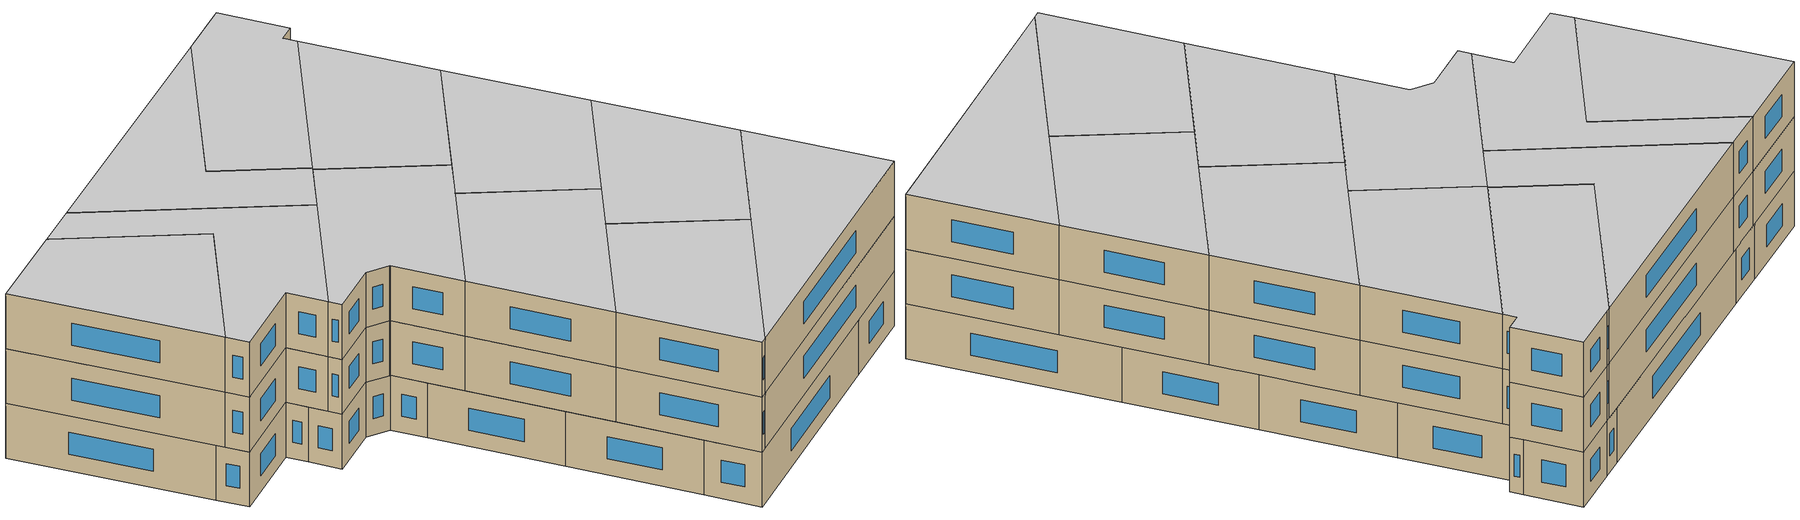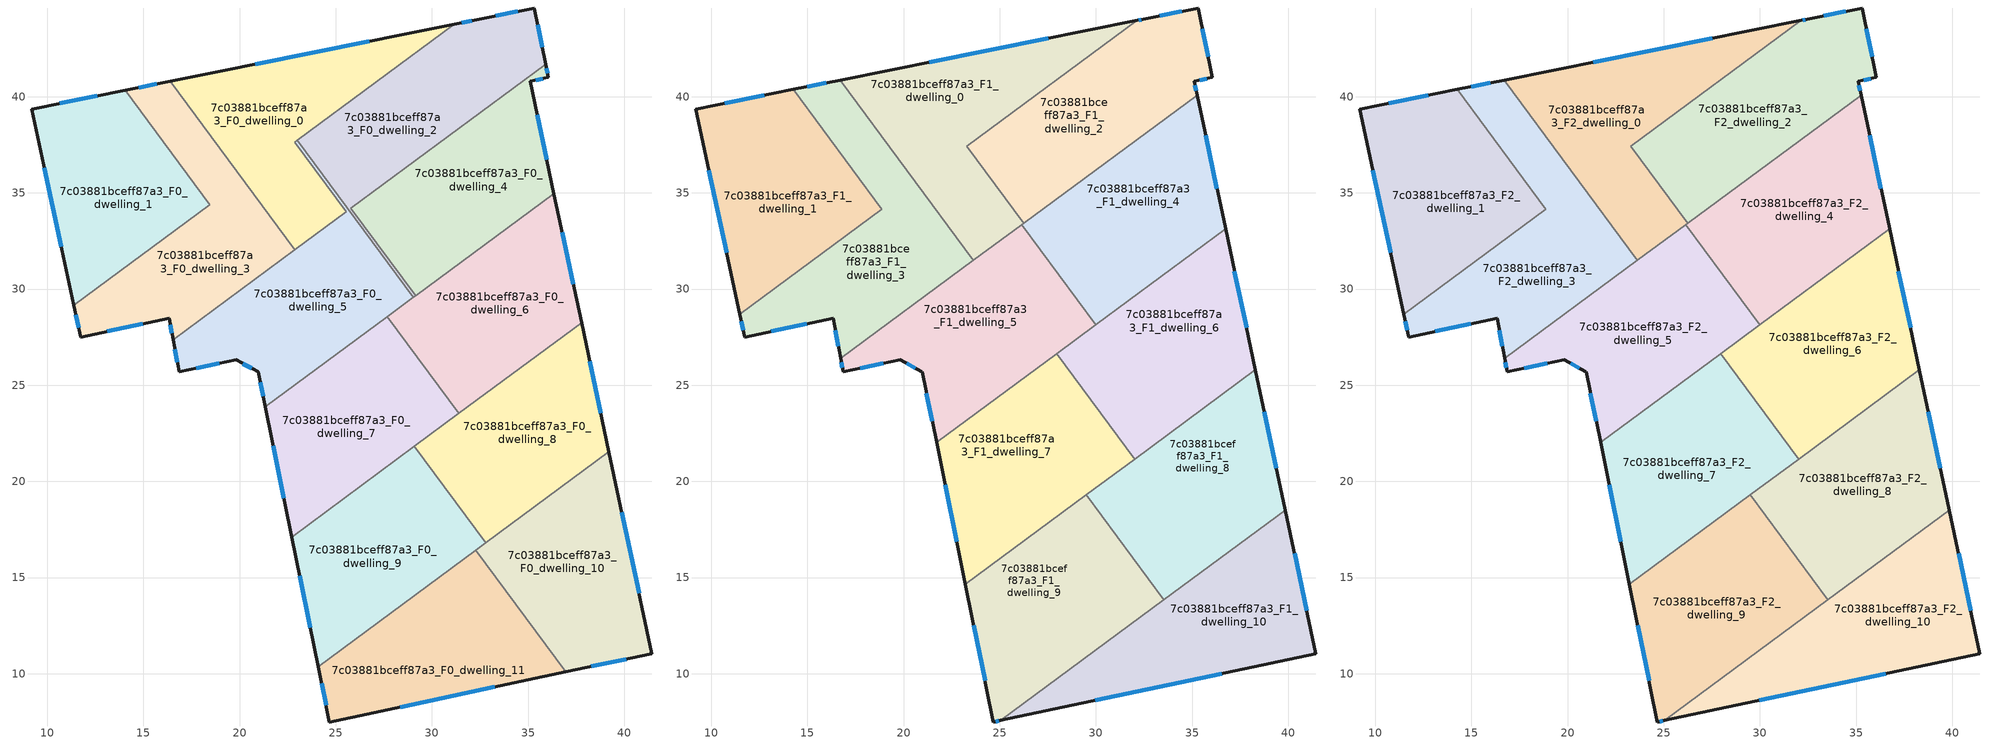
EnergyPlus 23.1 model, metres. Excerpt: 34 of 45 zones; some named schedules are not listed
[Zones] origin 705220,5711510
7c03881bceff87a3_F0_dwelling_0
 floor ground (EU_floor_Construction): 31.16,43.77 22.86,37.64 25.53,34.02 22.87,32.05 16.39,40.81 z0
 wall outside (EU_wall_Construction): 31.16,43.77 16.39,40.81 z0:3
 wall to 7c03881bceff87a3_F0_dwelling_5 (EU_wall_Construction): 22.87,32.05 25.53,34.02 22.86,37.64 23,37.74 z0:3
 wall to 7c03881bceff87a3_F0_dwelling_3 (EU_wall_Construction): 16.39,40.81 22.87,32.05 z0:3
 wall to 7c03881bceff87a3_F0_dwelling_2 (EU_wall_Construction): 23,37.74 31.16,43.77 z0:3
 window (EU_Window_Construction): 26.74,42.89 20.81,41.69 z0.9:2.1
7c03881bceff87a3_F0_dwelling_1
 floor ground (EU_floor_Construction): 14.05,40.34 18.46,34.38 11.38,29.15 9.19,39.36 z0
 wall outside (EU_wall_Construction): 14.05,40.34 9.19,39.36 11.38,29.15 z0:3
 wall to 7c03881bceff87a3_F0_dwelling_3 (EU_wall_Construction): 11.38,29.15 18.46,34.38 14.05,40.34 z0:3
 window (EU_Window_Construction): 9.84,36.3 10.72,32.21 / 12.6,40.05 10.64,39.65 z0.9:2.1
 ceiling adiabatic (EU_roof_Construction): 18.46,34.38 14.05,40.34 9.19,39.36 11.38,29.15 z3
7c03881bceff87a3_F0_dwelling_10
 floor ground (EU_floor_Construction): 39.2,21.54 41.44,11.04 36.95,10.09 32.27,16.42 z0
 wall outside (EU_wall_Construction): 36.95,10.09 41.44,11.04 39.2,21.54 z0:3
 wall to 7c03881bceff87a3_F0_dwelling_11 (EU_wall_Construction): 32.27,16.42 36.95,10.09 z0:3
 wall to 7c03881bceff87a3_F0_dwelling_8 (EU_wall_Construction): 39.2,21.54 32.8,16.81 z0:3
 wall to 7c03881bceff87a3_F0_dwelling_9 (EU_wall_Construction): 32.8,16.81 32.27,16.42 z0:3
 window (EU_Window_Construction): 38.29,10.38 40.09,10.76 / 40.77,14.19 39.87,18.4 z0.9:2.1
 ceiling adiabatic (EU_roof_Construction): 41.44,11.04 39.85,18.5 33.95,14.15 36.95,10.09 z3
7c03881bceff87a3_F0_dwelling_11
 floor ground (EU_floor_Construction): 32.27,16.42 36.95,10.09 24.67,7.49 24.08,10.37 z0
 wall outside (EU_wall_Construction): 24.08,10.37 24.67,7.49 36.95,10.09 z0:3
 wall to 7c03881bceff87a3_F0_dwelling_9 (EU_wall_Construction): 32.27,16.42 24.08,10.37 z0:3
 window (EU_Window_Construction): 28.35,8.27 33.28,9.31 / 24.26,9.51 24.49,8.35 z0.9:2.1
 ceiling adiabatic (EU_roof_Construction): 36.95,10.09 33.95,14.15 25.06,7.57 z3
7c03881bceff87a3_F0_dwelling_2
 floor ground (EU_floor_Construction): 35.31,44.62 35.91,41.7 25.78,34.2 29.15,29.65 29.04,29.57 23,37.74 31.16,43.77 32.45,44.03 z0
 wall outside (EU_wall_Construction): 35.91,41.7 35.31,44.62 32.45,44.03 31.16,43.77 z0:3
 wall to 7c03881bceff87a3_F0_dwelling_4 (EU_wall_Construction): 29.15,29.65 25.78,34.2 35.91,41.7 z0:3
 wall to 7c03881bceff87a3_F0_dwelling_5 (EU_wall_Construction): 23,37.74 29.04,29.57 z0:3
 wall to 7c03881bceff87a3_F0_dwelling_6 (EU_wall_Construction): 29.04,29.57 29.15,29.65 z0:3
 window (EU_Window_Construction): 34.46,44.44 33.31,44.21 / 35.73,42.57 35.49,43.74 / 32.07,43.95 31.55,43.85 z0.9:2.1
 ceiling adiabatic (EU_roof_Construction): 29.1,29.61 29.15,29.65 26.32,33.48 26.21,33.4 29.04,29.57 z3
7c03881bceff87a3_F0_dwelling_3
 floor ground (EU_floor_Construction): 16.39,40.81 22.87,32.05 16.54,27.38 16.33,28.48 11.73,27.5 11.38,29.15 18.46,34.38 14.05,40.34 z0
 wall outside (EU_wall_Construction): 11.38,29.15 11.73,27.5 16.33,28.48 16.54,27.38 / 16.39,40.81 14.05,40.34 z0:3
 wall to 7c03881bceff87a3_F0_dwelling_5 (EU_wall_Construction): 16.54,27.38 22.87,32.05 z0:3
 window (EU_Window_Construction): 11.49,28.66 11.63,28 / 15.69,40.67 14.75,40.48 / 16.39,28.15 16.48,27.71 / 13.11,27.8 14.95,28.19 z0.9:2.1
7c03881bceff87a3_F0_dwelling_4
 floor ground (EU_floor_Construction): 35.91,41.7 36.06,41 35.1,40.81 36.35,34.97 29.15,29.65 25.78,34.2 z0
 wall outside (EU_wall_Construction): 36.35,34.97 35.1,40.81 36.06,41 35.91,41.7 z0:3
 wall to 7c03881bceff87a3_F0_dwelling_6 (EU_wall_Construction): 29.15,29.65 36.35,34.97 z0:3
 window (EU_Window_Construction): 36.01,41.21 35.96,41.49 / 35.39,40.87 35.77,40.95 / 35.97,36.72 35.48,39.06 z0.9:2.1
7c03881bceff87a3_F0_dwelling_5
 floor ground (EU_floor_Construction): 25.53,34.02 22.86,37.64 23,37.74 29.04,29.57 21.34,23.87 20.97,25.69 19.82,26.32 16.86,25.71 16.54,27.38 z0
 wall outside (EU_wall_Construction): 16.54,27.38 16.86,25.71 19.82,26.32 20.97,25.69 21.34,23.87 z0:3
 wall to 7c03881bceff87a3_F0_dwelling_7 (EU_wall_Construction): 21.34,23.87 27.68,28.57 z0:3
 wall to 7c03881bceff87a3_F0_dwelling_6 (EU_wall_Construction): 27.68,28.57 29.04,29.57 z0:3
 window (EU_Window_Construction): 17.75,25.89 18.94,26.13 / 16.64,26.88 16.76,26.21 / 21.08,25.15 21.23,24.42 / 20.16,26.13 20.62,25.88 z0.9:2.1
 ceiling adiabatic (EU_roof_Construction): 29.04,29.57 26.21,33.4 26.14,33.35 28.97,29.52 z3
7c03881bceff87a3_F0_dwelling_6
 floor ground (EU_floor_Construction): 36.35,34.97 37.78,28.25 31.4,23.53 27.68,28.57 z0
 wall outside (EU_wall_Construction): 37.78,28.25 36.35,34.97 z0:3
 wall to 7c03881bceff87a3_F0_dwelling_7 (EU_wall_Construction): 27.68,28.57 31.4,23.53 z0:3
 wall to 7c03881bceff87a3_F0_dwelling_8 (EU_wall_Construction): 31.4,23.53 37.78,28.25 z0:3
 window (EU_Window_Construction): 37.35,30.26 36.77,32.96 z0.9:2.1
 ceiling adiabatic (EU_roof_Construction): 36.74,33.13 36.35,34.97 27.68,28.57 28.7,27.19 z3
7c03881bceff87a3_F0_dwelling_7
 floor ground (EU_floor_Construction): 27.68,28.57 31.4,23.53 22.71,17.11 21.34,23.87 z0
 wall outside (EU_wall_Construction): 21.34,23.87 22.71,17.11 z0:3
 wall to 7c03881bceff87a3_F0_dwelling_9 (EU_wall_Construction): 22.71,17.11 29.09,21.82 z0:3
 wall to 7c03881bceff87a3_F0_dwelling_8 (EU_wall_Construction): 29.09,21.82 31.4,23.53 z0:3
 window (EU_Window_Construction): 21.75,21.85 22.3,19.13 z0.9:2.1
7c03881bceff87a3_F0_dwelling_8
 floor ground (EU_floor_Construction): 37.78,28.25 39.2,21.54 32.8,16.81 29.09,21.82 z0
 wall outside (EU_wall_Construction): 39.2,21.54 37.78,28.25 z0:3
 wall to 7c03881bceff87a3_F0_dwelling_9 (EU_wall_Construction): 29.09,21.82 32.8,16.81 z0:3
 window (EU_Window_Construction): 38.78,23.55 38.2,26.24 z0.9:2.1
7c03881bceff87a3_F0_dwelling_9
 floor ground (EU_floor_Construction): 29.09,21.82 32.8,16.81 24.08,10.37 22.71,17.11 z0
 wall outside (EU_wall_Construction): 22.71,17.11 24.08,10.37 z0:3
 window (EU_Window_Construction): 23.12,15.09 23.67,12.39 z0.9:2.1
 ceiling adiabatic (EU_roof_Construction): 30.44,20 29.09,21.82 22.71,17.11 23.21,14.66 z3
7c03881bceff87a3_F1_dwelling_0
 floor to 7c03881bceff87a3_F0_dwelling_0 (EU_floor_Construction): 31.16,43.77 22.86,37.64 25.53,34.02 23.1,32.22 16.7,40.87 z3
 floor to 7c03881bceff87a3_F0_dwelling_2 (EU_floor_Construction): 32.14,43.97 23.29,37.43 26.25,33.43 26.21,33.4 23,37.74 31.16,43.77 z3
 floor to 7c03881bceff87a3_F0_dwelling_5 (EU_floor_Construction): 23,37.74 26.21,33.4 23.63,31.49 23.1,32.22 25.53,34.02 22.86,37.64 z3
 wall outside (EU_wall_Construction): 32.14,43.97 16.7,40.87 z3:6
 wall to 7c03881bceff87a3_F1_dwelling_2 (EU_wall_Construction): 26.25,33.43 23.29,37.43 32.14,43.97 z3:6
 wall to 7c03881bceff87a3_F1_dwelling_3 (EU_wall_Construction): 16.7,40.87 23.63,31.49 z3:6
 wall to 7c03881bceff87a3_F1_dwelling_5 (EU_wall_Construction): 23.63,31.49 26.14,33.35 z3:6
 wall to 7c03881bceff87a3_F1_dwelling_4 (EU_wall_Construction): 26.14,33.35 26.25,33.43 z3:6
 window (EU_Window_Construction): 27.52,43.04 21.32,41.8 z3.9:5.1
7c03881bceff87a3_F1_dwelling_1
 floor to 7c03881bceff87a3_F0_dwelling_3 (EU_floor_Construction): 14.27,40.38 18.87,34.16 11.48,28.7 11.38,29.15 18.46,34.38 14.05,40.34 z3
 floor adiabatic (EU_floor_Construction): 14.05,40.34 18.46,34.38 11.38,29.15 11.48,28.7 9.19,39.36 z3
 wall outside (EU_wall_Construction): 14.27,40.38 9.19,39.36 11.48,28.7 z3:6
 wall to 7c03881bceff87a3_F1_dwelling_3 (EU_wall_Construction): 11.48,28.7 18.87,34.16 14.27,40.38 z3:6
 window (EU_Window_Construction): 9.87,36.17 10.79,31.89 / 12.75,40.08 10.71,39.67 z3.9:5.1
7c03881bceff87a3_F1_dwelling_10
 floor adiabatic (EU_floor_Construction): 39.85,18.5 41.44,11.04 25.06,7.57 z3
 wall outside (EU_wall_Construction): 25.06,7.57 41.44,11.04 39.85,18.5 z3:6
 wall to 7c03881bceff87a3_F1_dwelling_9 (EU_wall_Construction): 33.54,13.84 25.06,7.57 z3:6
 wall to 7c03881bceff87a3_F1_dwelling_8 (EU_wall_Construction): 39.85,18.5 33.54,13.84 z3:6
 window (EU_Window_Construction): 40.96,13.28 40.32,16.27 / 29.96,8.61 36.53,10 z3.9:5.1
7c03881bceff87a3_F1_dwelling_2
 floor to 7c03881bceff87a3_F0_dwelling_2 (EU_floor_Construction): 35.31,44.62 35.91,41.7 25.78,34.2 26.32,33.48 26.25,33.43 23.29,37.43 32.14,43.97 32.45,44.03 z3
 floor to 7c03881bceff87a3_F0_dwelling_4 (EU_floor_Construction): 35.91,41.7 36.06,41 35.1,40.81 35.26,40.09 26.32,33.48 25.78,34.2 z3
 wall outside (EU_wall_Construction): 35.26,40.09 35.1,40.81 36.06,41 35.31,44.62 32.45,44.03 32.14,43.97 z3:6
 wall to 7c03881bceff87a3_F1_dwelling_4 (EU_wall_Construction): 26.25,33.43 35.26,40.09 z3:6
 window (EU_Window_Construction): 35.39,40.87 35.77,40.95 / 35.21,40.3 35.15,40.59 / 32.36,44.01 32.23,43.99 / 34.46,44.44 33.31,44.21 / 35.83,42.08 35.53,43.53 z3.9:5.1
7c03881bceff87a3_F1_dwelling_3
 floor to 7c03881bceff87a3_F0_dwelling_3 (EU_floor_Construction): 16.39,40.81 22.87,32.05 16.54,27.38 16.33,28.48 11.73,27.5 11.48,28.7 18.87,34.16 14.27,40.38 z3
 floor to 7c03881bceff87a3_F0_dwelling_0 (EU_floor_Construction): 16.7,40.87 23.1,32.22 22.87,32.05 16.39,40.81 z3
 floor to 7c03881bceff87a3_F0_dwelling_5 (EU_floor_Construction): 23.1,32.22 23.63,31.49 16.73,26.39 16.54,27.38 z3
 wall outside (EU_wall_Construction): 11.48,28.7 11.73,27.5 16.33,28.48 16.73,26.39 / 16.7,40.87 14.27,40.38 z3:6
 wall to 7c03881bceff87a3_F1_dwelling_5 (EU_wall_Construction): 16.73,26.39 23.63,31.49 z3:6
 window (EU_Window_Construction): 11.55,28.34 11.66,27.86 / 15.97,40.72 15,40.53 / 16.45,27.85 16.61,27.02 / 13.11,27.8 14.95,28.19 z3.9:5.1
7c03881bceff87a3_F1_dwelling_4
 floor to 7c03881bceff87a3_F0_dwelling_4 (EU_floor_Construction): 35.26,40.09 36.35,34.97 29.15,29.65 26.32,33.48 z3
 floor adiabatic (EU_floor_Construction): 36.35,34.97 36.74,33.13 29.99,28.15 28.97,29.52 z3; 26.32,33.48 29.15,29.65 28.97,29.52 26.14,33.35 z3
 wall outside (EU_wall_Construction): 36.74,33.13 35.26,40.09 z3:6
 wall to 7c03881bceff87a3_F1_dwelling_5 (EU_wall_Construction): 26.14,33.35 29.99,28.15 z3:6
 wall to 7c03881bceff87a3_F1_dwelling_6 (EU_wall_Construction): 29.99,28.15 36.74,33.13 z3:6
 window (EU_Window_Construction): 36.29,35.22 35.7,38.01 z3.9:5.1
7c03881bceff87a3_F1_dwelling_5
 floor to 7c03881bceff87a3_F0_dwelling_5 (EU_floor_Construction): 26.14,33.35 28.97,29.52 21.34,23.87 20.97,25.69 19.82,26.32 16.86,25.71 16.73,26.39 z3
 floor to 7c03881bceff87a3_F0_dwelling_7 (EU_floor_Construction): 27.68,28.57 28.7,27.19 21.71,22.03 21.34,23.87 z3
 floor adiabatic (EU_floor_Construction): 28.97,29.52 29.99,28.15 28.7,27.19 27.68,28.57 z3
 wall outside (EU_wall_Construction): 16.73,26.39 16.86,25.71 19.82,26.32 20.94,25.71 20.97,25.69 21.71,22.03 z3:6
 wall to 7c03881bceff87a3_F1_dwelling_7 (EU_wall_Construction): 21.71,22.03 27.96,26.65 z3:6
 wall to 7c03881bceff87a3_F1_dwelling_6 (EU_wall_Construction): 27.96,26.65 29.99,28.15 z3:6
 window (EU_Window_Construction): 21.19,24.6 21.49,23.12 / 20.16,26.13 20.61,25.89 / 17.75,25.89 18.94,26.13 / 16.77,26.19 16.82,25.91 z3.9:5.1
7c03881bceff87a3_F1_dwelling_6
 floor to 7c03881bceff87a3_F0_dwelling_6 (EU_floor_Construction): 36.74,33.13 37.78,28.24 31.4,23.53 28.7,27.19 z3
 floor to 7c03881bceff87a3_F0_dwelling_8 (EU_floor_Construction): 37.78,28.24 38.3,25.8 32.02,21.16 30.67,22.99 z3
 floor to 7c03881bceff87a3_F0_dwelling_7 (EU_floor_Construction): 28.7,27.19 31.4,23.53 30.67,22.99 27.96,26.65 z3
 wall outside (EU_wall_Construction): 38.3,25.8 36.74,33.13 z3:6
 wall to 7c03881bceff87a3_F1_dwelling_7 (EU_wall_Construction): 27.96,26.65 32.02,21.16 z3:6
 wall to 7c03881bceff87a3_F1_dwelling_8 (EU_wall_Construction): 32.02,21.16 38.3,25.8 z3:6
 window (EU_Window_Construction): 37.83,28 37.2,30.94 z3.9:5.1
7c03881bceff87a3_F1_dwelling_7
 floor to 7c03881bceff87a3_F0_dwelling_7 (EU_floor_Construction): 27.96,26.65 30.67,22.99 22.71,17.11 21.71,22.03 z3
 floor to 7c03881bceff87a3_F0_dwelling_8 (EU_floor_Construction): 30.67,22.99 32.02,21.16 30.44,20 29.09,21.82 z3
 floor adiabatic (EU_floor_Construction): 29.09,21.82 30.44,20 23.21,14.66 22.71,17.11 z3
 wall outside (EU_wall_Construction): 21.71,22.03 23.21,14.66 z3:6
 wall to 7c03881bceff87a3_F1_dwelling_9 (EU_wall_Construction): 23.21,14.66 29.5,19.3 z3:6
 wall to 7c03881bceff87a3_F1_dwelling_8 (EU_wall_Construction): 29.5,19.3 32.02,21.16 z3:6
 window (EU_Window_Construction): 22.16,19.82 22.76,16.86 z3.9:5.1
7c03881bceff87a3_F1_dwelling_8
 floor to 7c03881bceff87a3_F0_dwelling_8 (EU_floor_Construction): 38.3,25.8 39.2,21.54 32.8,16.81 30.44,20 z3
 floor to 7c03881bceff87a3_F0_dwelling_10 (EU_floor_Construction): 39.2,21.54 39.85,18.5 33.95,14.15 32.27,16.42 z3
 floor to 7c03881bceff87a3_F0_dwelling_11 (EU_floor_Construction): 32.27,16.42 33.95,14.15 33.54,13.84 31.86,16.11 z3
 floor to 7c03881bceff87a3_F0_dwelling_9 (EU_floor_Construction): 30.44,20 32.8,16.81 31.86,16.11 29.5,19.3 z3
 wall outside (EU_wall_Construction): 39.85,18.5 38.3,25.8 z3:6
 wall to 7c03881bceff87a3_F1_dwelling_9 (EU_wall_Construction): 29.5,19.3 33.54,13.84 z3:6
 window (EU_Window_Construction): 39.38,20.69 38.76,23.62 z3.9:5.1
7c03881bceff87a3_F1_dwelling_9
 floor to 7c03881bceff87a3_F0_dwelling_11 (EU_floor_Construction): 31.86,16.11 33.54,13.84 25.06,7.57 24.67,7.49 24.08,10.37 z3
 floor to 7c03881bceff87a3_F0_dwelling_9 (EU_floor_Construction): 29.5,19.3 31.86,16.11 24.08,10.37 23.21,14.66 z3
 wall outside (EU_wall_Construction): 23.21,14.66 24.67,7.49 25.06,7.57 z3:6
 window (EU_Window_Construction): 24.79,7.52 24.95,7.55 / 23.65,12.51 24.23,9.64 z3.9:5.1
7c03881bceff87a3_F2_dwelling_0
 floor to 7c03881bceff87a3_F1_dwelling_0 (EU_floor_Construction): 32.14,43.97 23.29,37.43 26.25,33.43 23.63,31.49 16.7,40.87 z6
 wall outside (EU_wall_Construction): 32.14,43.97 16.7,40.87 z6:9
 wall to 7c03881bceff87a3_F2_dwelling_2 (EU_wall_Construction): 26.25,33.43 23.29,37.43 32.14,43.97 z6:9
 wall to 7c03881bceff87a3_F2_dwelling_3 (EU_wall_Construction): 16.7,40.87 23.63,31.49 z6:9
 wall to 7c03881bceff87a3_F2_dwelling_5 (EU_wall_Construction): 23.63,31.49 26.14,33.35 z6:9
 wall to 7c03881bceff87a3_F2_dwelling_4 (EU_wall_Construction): 26.14,33.35 26.25,33.43 z6:9
 window (EU_Window_Construction): 27.52,43.04 21.32,41.8 z6.9:8.1
 ceiling to 7c03881bceff87a3_F3_dwelling_0 (EU_floor_Construction): 26.25,33.43 23.29,37.43 32.14,43.97 16.7,40.87 23.63,31.49 z9
7c03881bceff87a3_F2_dwelling_1
 floor to 7c03881bceff87a3_F1_dwelling_1 (EU_floor_Construction): 14.27,40.38 18.87,34.16 11.48,28.7 9.19,39.36 z6
 wall outside (EU_wall_Construction): 14.27,40.38 9.19,39.36 11.48,28.7 z6:9
 wall to 7c03881bceff87a3_F2_dwelling_3 (EU_wall_Construction): 11.48,28.7 18.87,34.16 14.27,40.38 z6:9
 window (EU_Window_Construction): 9.87,36.17 10.79,31.89 / 12.75,40.08 10.71,39.67 z6.9:8.1
 ceiling to 7c03881bceff87a3_F3_dwelling_1 (EU_floor_Construction): 18.87,34.16 14.27,40.38 9.19,39.36 11.48,28.7 z9
7c03881bceff87a3_F2_dwelling_10
 floor to 7c03881bceff87a3_F1_dwelling_10 (EU_floor_Construction): 39.85,18.5 41.44,11.04 25.06,7.57 z6
 wall outside (EU_wall_Construction): 25.06,7.57 41.44,11.04 39.85,18.5 z6:9
 wall to 7c03881bceff87a3_F2_dwelling_9 (EU_wall_Construction): 33.54,13.84 25.06,7.57 z6:9
 wall to 7c03881bceff87a3_F2_dwelling_8 (EU_wall_Construction): 39.85,18.5 33.54,13.84 z6:9
 window (EU_Window_Construction): 40.96,13.28 40.32,16.27 / 29.96,8.61 36.53,10 z6.9:8.1
 ceiling to 7c03881bceff87a3_F3_dwelling_10 (EU_floor_Construction): 41.44,11.04 39.85,18.5 25.06,7.57 z9
7c03881bceff87a3_F2_dwelling_2
 floor to 7c03881bceff87a3_F1_dwelling_2 (EU_floor_Construction): 35.31,44.62 36.06,41 35.1,40.81 35.26,40.09 26.25,33.43 23.29,37.43 32.14,43.97 32.45,44.03 z6
 wall outside (EU_wall_Construction): 35.26,40.09 35.1,40.81 36.06,41 35.31,44.62 32.45,44.03 32.14,43.97 z6:9
 wall to 7c03881bceff87a3_F2_dwelling_4 (EU_wall_Construction): 26.25,33.43 35.26,40.09 z6:9
 window (EU_Window_Construction): 35.39,40.87 35.77,40.95 / 35.21,40.3 35.15,40.59 / 32.36,44.01 32.23,43.99 / 34.46,44.44 33.31,44.21 / 35.83,42.08 35.53,43.53 z6.9:8.1
 ceiling to 7c03881bceff87a3_F3_dwelling_2 (EU_floor_Construction): 35.26,40.09 35.1,40.81 36.06,41 35.31,44.62 32.45,44.03 32.14,43.97 23.29,37.43 26.25,33.43 z9
7c03881bceff87a3_F2_dwelling_3
 floor to 7c03881bceff87a3_F1_dwelling_3 (EU_floor_Construction): 16.7,40.87 23.63,31.49 16.73,26.39 16.33,28.48 11.73,27.5 11.48,28.7 18.87,34.16 14.27,40.38 z6
 wall outside (EU_wall_Construction): 11.48,28.7 11.73,27.5 16.33,28.48 16.73,26.39 / 16.7,40.87 14.27,40.38 z6:9
 wall to 7c03881bceff87a3_F2_dwelling_5 (EU_wall_Construction): 16.73,26.39 23.63,31.49 z6:9
 window (EU_Window_Construction): 11.55,28.34 11.66,27.86 / 15.97,40.72 15,40.53 / 16.45,27.85 16.61,27.02 / 13.11,27.8 14.95,28.19 z6.9:8.1
 ceiling to 7c03881bceff87a3_F3_dwelling_3 (EU_floor_Construction): 23.63,31.49 16.7,40.87 14.27,40.38 18.87,34.16 11.48,28.7 11.73,27.5 16.33,28.48 16.73,26.39 z9
7c03881bceff87a3_F2_dwelling_4
 floor to 7c03881bceff87a3_F1_dwelling_4 (EU_floor_Construction): 35.26,40.09 36.74,33.13 29.99,28.15 26.14,33.35 z6
 wall outside (EU_wall_Construction): 36.74,33.13 35.26,40.09 z6:9
 wall to 7c03881bceff87a3_F2_dwelling_5 (EU_wall_Construction): 26.14,33.35 29.99,28.15 z6:9
 wall to 7c03881bceff87a3_F2_dwelling_6 (EU_wall_Construction): 29.99,28.15 36.74,33.13 z6:9
 window (EU_Window_Construction): 36.29,35.22 35.7,38.01 z6.9:8.1
 ceiling to 7c03881bceff87a3_F3_dwelling_4 (EU_floor_Construction): 36.74,33.13 35.26,40.09 26.14,33.35 29.99,28.15 z9
7c03881bceff87a3_F2_dwelling_5
 floor to 7c03881bceff87a3_F1_dwelling_5 (EU_floor_Construction): 26.14,33.35 29.99,28.15 21.71,22.03 20.97,25.69 20.94,25.71 19.82,26.32 16.86,25.71 16.73,26.39 z6
 wall outside (EU_wall_Construction): 16.73,26.39 16.86,25.71 19.82,26.32 20.94,25.71 20.97,25.69 21.71,22.03 z6:9
 wall to 7c03881bceff87a3_F2_dwelling_7 (EU_wall_Construction): 21.71,22.03 27.96,26.65 z6:9
 wall to 7c03881bceff87a3_F2_dwelling_6 (EU_wall_Construction): 27.96,26.65 29.99,28.15 z6:9
 window (EU_Window_Construction): 21.19,24.6 21.49,23.12 / 20.16,26.13 20.61,25.89 / 17.75,25.89 18.94,26.13 / 16.77,26.19 16.82,25.91 z6.9:8.1
 ceiling to 7c03881bceff87a3_F3_dwelling_5 (EU_floor_Construction): 29.99,28.15 26.14,33.35 16.73,26.39 16.86,25.71 19.82,26.32 20.94,25.71 20.97,25.69 21.71,22.03 z9
7c03881bceff87a3_F2_dwelling_6
 floor to 7c03881bceff87a3_F1_dwelling_6 (EU_floor_Construction): 36.74,33.13 38.3,25.8 32.02,21.16 27.96,26.65 z6
 wall outside (EU_wall_Construction): 38.3,25.8 36.74,33.13 z6:9
 wall to 7c03881bceff87a3_F2_dwelling_7 (EU_wall_Construction): 27.96,26.65 32.02,21.16 z6:9
 wall to 7c03881bceff87a3_F2_dwelling_8 (EU_wall_Construction): 32.02,21.16 38.3,25.8 z6:9
 window (EU_Window_Construction): 37.83,28 37.2,30.94 z6.9:8.1
 ceiling to 7c03881bceff87a3_F3_dwelling_6 (EU_floor_Construction): 38.3,25.8 36.74,33.13 27.96,26.65 32.02,21.16 z9
7c03881bceff87a3_F2_dwelling_7
 floor to 7c03881bceff87a3_F1_dwelling_7 (EU_floor_Construction): 27.96,26.65 32.02,21.16 23.21,14.66 21.71,22.03 z6
 wall outside (EU_wall_Construction): 21.71,22.03 23.21,14.66 z6:9
 wall to 7c03881bceff87a3_F2_dwelling_9 (EU_wall_Construction): 23.21,14.66 29.5,19.3 z6:9
 wall to 7c03881bceff87a3_F2_dwelling_8 (EU_wall_Construction): 29.5,19.3 32.02,21.16 z6:9
 window (EU_Window_Construction): 22.16,19.82 22.76,16.86 z6.9:8.1
 ceiling to 7c03881bceff87a3_F3_dwelling_7 (EU_floor_Construction): 32.02,21.16 27.96,26.65 21.71,22.03 23.21,14.66 z9
7c03881bceff87a3_F2_dwelling_8
 floor to 7c03881bceff87a3_F1_dwelling_8 (EU_floor_Construction): 38.3,25.8 39.85,18.5 33.54,13.84 29.5,19.3 z6
 wall outside (EU_wall_Construction): 39.85,18.5 38.3,25.8 z6:9
 wall to 7c03881bceff87a3_F2_dwelling_9 (EU_wall_Construction): 29.5,19.3 33.54,13.84 z6:9
 window (EU_Window_Construction): 39.38,20.69 38.76,23.62 z6.9:8.1
 ceiling to 7c03881bceff87a3_F3_dwelling_8 (EU_floor_Construction): 39.85,18.5 38.3,25.8 29.5,19.3 33.54,13.84 z9
7c03881bceff87a3_F2_dwelling_9
 floor to 7c03881bceff87a3_F1_dwelling_9 (EU_floor_Construction): 29.5,19.3 33.54,13.84 25.06,7.57 24.67,7.49 23.21,14.66 z6
 wall outside (EU_wall_Construction): 23.21,14.66 24.67,7.49 25.06,7.57 z6:9
 window (EU_Window_Construction): 24.79,7.52 24.95,7.55 / 23.65,12.51 24.23,9.64 z6.9:8.1
 ceiling to 7c03881bceff87a3_F3_dwelling_9 (EU_floor_Construction): 33.54,13.84 29.5,19.3 23.21,14.66 24.67,7.49 25.06,7.57 z9
[Building]
EU S2 Campaign: North Axis=0; Terrain=City; Solar Distribution=FullExterior
[Site:Location]
London: Latitude=51.5; Longitude=-0.5; Time Zone=0; Elevation=25
[SizingPeriod:WeatherFileDays]
AnnualSizingPeriod: Begin Month=1; Begin Day of Month=1; End Month=12; End Day of Month=31; Day of Week for Start Day=Monday; Use Weather File Daylight Saving Period=No; Use Weather File Rain and Snow Indicators=No
[MATERIAL]
EU_InternalMass_Material: Roughness=MediumRough; Thickness=0.1; Conductivity=1; Density=1800; Specific Heat=900; Thermal Absorptance=0.9; Solar Absorptance=0.7; Visible Absorptance=0.7
[MATERIAL:NOMASS] Roughness=MediumRough; Thermal Absorptance=0.9; Solar Absorptance=0.7; Visible Absorptance=0.7
Name | Thermal Resistance
EU_wall_NoMass | 1.04674
EU_roof_NoMass | 4.32442
EU_floor_NoMass | 2.04616
[WINDOWMATERIAL:SIMPLEGLAZINGSYSTEM]
EU_Window_SimpleGlazing: UFactor=4.25843; Solar Heat Gain Coefficient=0.85; Visible Transmittance=0.85
[CONSTRUCTION]
EU_wall_Construction: EU_wall_NoMass
EU_roof_Construction: EU_roof_NoMass
EU_floor_Construction: EU_floor_NoMass
EU_Window_Construction: EU_Window_SimpleGlazing
EU_InternalMass_Construction: EU_InternalMass_Material
[ZONE] Type=1; Multiplier=1; Ceiling Height=autocalculate; Floor Area=autocalculate; Part of Total Floor Area=Yes
Name | Volume
7c03881bceff87a3_F0_dwelling_0 | 175.531
7c03881bceff87a3_F1_dwelling_0; 7c03881bceff87a3_F2_dwelling_0 | 191.479
7c03881bceff87a3_F0_dwelling_1; 7c03881bceff87a3_F0_dwelling_5; 7c03881bceff87a3_F0_dwelling_7 | 175.527
7c03881bceff87a3_F1_dwelling_1; 7c03881bceff87a3_F2_dwelling_1; 7c03881bceff87a3_F1_dwelling_3; 7c03881bceff87a3_F2_dwelling_3 | 191.499
7c03881bceff87a3_F0_dwelling_10 | 175.542
7c03881bceff87a3_F1_dwelling_10; 7c03881bceff87a3_F2_dwelling_10 | 191.497
7c03881bceff87a3_F0_dwelling_11 | 175.522
7c03881bceff87a3_F0_dwelling_2 | 175.538
7c03881bceff87a3_F1_dwelling_2; 7c03881bceff87a3_F2_dwelling_2 | 191.508
7c03881bceff87a3_F0_dwelling_3 | 175.545
7c03881bceff87a3_F0_dwelling_4 | 175.526
7c03881bceff87a3_F1_dwelling_4; 7c03881bceff87a3_F2_dwelling_4 | 191.484
7c03881bceff87a3_F1_dwelling_5; 7c03881bceff87a3_F2_dwelling_5 | 191.49
7c03881bceff87a3_F0_dwelling_6 | 175.525
7c03881bceff87a3_F1_dwelling_6; 7c03881bceff87a3_F2_dwelling_6 | 191.502
7c03881bceff87a3_F1_dwelling_7; 7c03881bceff87a3_F2_dwelling_7 | 191.481
7c03881bceff87a3_F0_dwelling_8 | 175.536
7c03881bceff87a3_F1_dwelling_8; 7c03881bceff87a3_F2_dwelling_8 | 191.469
7c03881bceff87a3_F0_dwelling_9 | 175.553
7c03881bceff87a3_F1_dwelling_9; 7c03881bceff87a3_F2_dwelling_9 | 191.482
[INTERNALMASS] Construction=EU_InternalMass_Construction
Name | Zone or ZoneList | Surface Area
7c03881bceff87a3_F0_dwelling_0_EU_InternalMass | 7c03881bceff87a3_F0_dwelling_0 | 58.5089
7c03881bceff87a3_F0_dwelling_1_EU_InternalMass | 7c03881bceff87a3_F0_dwelling_1 | 58.5085
7c03881bceff87a3_F0_dwelling_2_EU_InternalMass | 7c03881bceff87a3_F0_dwelling_2 | 58.5119
7c03881bceff87a3_F0_dwelling_3_EU_InternalMass | 7c03881bceff87a3_F0_dwelling_3 | 58.5154
7c03881bceff87a3_F0_dwelling_4_EU_InternalMass | 7c03881bceff87a3_F0_dwelling_4 | 58.5091
7c03881bceff87a3_F0_dwelling_5_EU_InternalMass | 7c03881bceff87a3_F0_dwelling_5 | 58.5081
7c03881bceff87a3_F0_dwelling_6_EU_InternalMass | 7c03881bceff87a3_F0_dwelling_6 | 58.5079
7c03881bceff87a3_F0_dwelling_7_EU_InternalMass | 7c03881bceff87a3_F0_dwelling_7 | 58.5075
7c03881bceff87a3_F0_dwelling_8_EU_InternalMass | 7c03881bceff87a3_F0_dwelling_8 | 58.5111
7c03881bceff87a3_F0_dwelling_9_EU_InternalMass | 7c03881bceff87a3_F0_dwelling_9 | 58.517
7c03881bceff87a3_F0_dwelling_10_EU_InternalMass | 7c03881bceff87a3_F0_dwelling_10 | 58.5132
7c03881bceff87a3_F0_dwelling_11_EU_InternalMass | 7c03881bceff87a3_F0_dwelling_11 | 58.5083
7c03881bceff87a3_F1_dwelling_0_EU_InternalMass | 7c03881bceff87a3_F1_dwelling_0 | 63.8248
7c03881bceff87a3_F1_dwelling_1_EU_InternalMass | 7c03881bceff87a3_F1_dwelling_1 | 63.83
7c03881bceff87a3_F1_dwelling_2_EU_InternalMass | 7c03881bceff87a3_F1_dwelling_2 | 63.8368
7c03881bceff87a3_F1_dwelling_3_EU_InternalMass | 7c03881bceff87a3_F1_dwelling_3 | 63.8334
7c03881bceff87a3_F1_dwelling_4_EU_InternalMass | 7c03881bceff87a3_F1_dwelling_4 | 63.8258
7c03881bceff87a3_F1_dwelling_5_EU_InternalMass | 7c03881bceff87a3_F1_dwelling_5 | 63.8299
7c03881bceff87a3_F1_dwelling_6_EU_InternalMass | 7c03881bceff87a3_F1_dwelling_6 | 63.8329
7c03881bceff87a3_F1_dwelling_7_EU_InternalMass | 7c03881bceff87a3_F1_dwelling_7 | 63.8262
7c03881bceff87a3_F1_dwelling_8_EU_InternalMass | 7c03881bceff87a3_F1_dwelling_8 | 63.8228
7c03881bceff87a3_F1_dwelling_9_EU_InternalMass | 7c03881bceff87a3_F1_dwelling_9 | 63.8289
7c03881bceff87a3_F1_dwelling_10_EU_InternalMass | 7c03881bceff87a3_F1_dwelling_10 | 63.8321
7c03881bceff87a3_F2_dwelling_0_EU_InternalMass | 7c03881bceff87a3_F2_dwelling_0 | 63.8248
7c03881bceff87a3_F2_dwelling_1_EU_InternalMass | 7c03881bceff87a3_F2_dwelling_1 | 63.83
7c03881bceff87a3_F2_dwelling_2_EU_InternalMass | 7c03881bceff87a3_F2_dwelling_2 | 63.8368
7c03881bceff87a3_F2_dwelling_3_EU_InternalMass | 7c03881bceff87a3_F2_dwelling_3 | 63.8334
7c03881bceff87a3_F2_dwelling_4_EU_InternalMass | 7c03881bceff87a3_F2_dwelling_4 | 63.8258
7c03881bceff87a3_F2_dwelling_5_EU_InternalMass | 7c03881bceff87a3_F2_dwelling_5 | 63.8299
7c03881bceff87a3_F2_dwelling_6_EU_InternalMass | 7c03881bceff87a3_F2_dwelling_6 | 63.8329
7c03881bceff87a3_F2_dwelling_7_EU_InternalMass | 7c03881bceff87a3_F2_dwelling_7 | 63.8262
7c03881bceff87a3_F2_dwelling_8_EU_InternalMass | 7c03881bceff87a3_F2_dwelling_8 | 63.8228
7c03881bceff87a3_F2_dwelling_9_EU_InternalMass | 7c03881bceff87a3_F2_dwelling_9 | 63.8289
7c03881bceff87a3_F2_dwelling_10_EU_InternalMass | 7c03881bceff87a3_F2_dwelling_10 | 63.8321
[OTHEREQUIPMENT] Fuel Type=Electricity; Design Level Calculation Method=Watts/Area; Power per Zone Floor Area=1; Fraction Latent=0; Fraction Radiant=0; Fraction Lost=0; Carbon Dioxide Generation Rate=0; EndUse Subcategory=EU_Step8_InternalGains
Name | Zone or ZoneList or Space or SpaceList | Schedule
EU_Step8_InternalGain_7c03881bceff87a3_F0_dwelling_0_f000 | 7c03881bceff87a3_F0_dwelling_0 | EU_Step8_GainSchedule_7c03881bceff87a3_F0_dwelling_0_f000
EU_Step8_InternalGain_7c03881bceff87a3_F0_dwelling_1_f000 | 7c03881bceff87a3_F0_dwelling_1 | EU_Step8_GainSchedule_7c03881bceff87a3_F0_dwelling_1_f000
EU_Step8_InternalGain_7c03881bceff87a3_F0_dwelling_2_f000 | 7c03881bceff87a3_F0_dwelling_2 | EU_Step8_GainSchedule_7c03881bceff87a3_F0_dwelling_2_f000
EU_Step8_InternalGain_7c03881bceff87a3_F0_dwelling_3_f000 | 7c03881bceff87a3_F0_dwelling_3 | EU_Step8_GainSchedule_7c03881bceff87a3_F0_dwelling_3_f000
EU_Step8_InternalGain_7c03881bceff87a3_F0_dwelling_4_f000 | 7c03881bceff87a3_F0_dwelling_4 | EU_Step8_GainSchedule_7c03881bceff87a3_F0_dwelling_4_f000
EU_Step8_InternalGain_7c03881bceff87a3_F0_dwelling_5_f000 | 7c03881bceff87a3_F0_dwelling_5 | EU_Step8_GainSchedule_7c03881bceff87a3_F0_dwelling_5_f000
EU_Step8_InternalGain_7c03881bceff87a3_F0_dwelling_6_f000 | 7c03881bceff87a3_F0_dwelling_6 | EU_Step8_GainSchedule_7c03881bceff87a3_F0_dwelling_6_f000
EU_Step8_InternalGain_7c03881bceff87a3_F0_dwelling_7_f000 | 7c03881bceff87a3_F0_dwelling_7 | EU_Step8_GainSchedule_7c03881bceff87a3_F0_dwelling_7_f000
EU_Step8_InternalGain_7c03881bceff87a3_F0_dwelling_8_f000 | 7c03881bceff87a3_F0_dwelling_8 | EU_Step8_GainSchedule_7c03881bceff87a3_F0_dwelling_8_f000
EU_Step8_InternalGain_7c03881bceff87a3_F0_dwelling_9_f000 | 7c03881bceff87a3_F0_dwelling_9 | EU_Step8_GainSchedule_7c03881bceff87a3_F0_dwelling_9_f000
EU_Step8_InternalGain_7c03881bceff87a3_F0_dwelling_10_f000 | 7c03881bceff87a3_F0_dwelling_10 | EU_Step8_GainSchedule_7c03881bceff87a3_F0_dwelling_10_f000
EU_Step8_InternalGain_7c03881bceff87a3_F0_dwelling_11_f000 | 7c03881bceff87a3_F0_dwelling_11 | EU_Step8_GainSchedule_7c03881bceff87a3_F0_dwelling_11_f000
EU_Step8_InternalGain_7c03881bceff87a3_F1_dwelling_0_f000 | 7c03881bceff87a3_F1_dwelling_0 | EU_Step8_GainSchedule_7c03881bceff87a3_F1_dwelling_0_f000
EU_Step8_InternalGain_7c03881bceff87a3_F1_dwelling_1_f000 | 7c03881bceff87a3_F1_dwelling_1 | EU_Step8_GainSchedule_7c03881bceff87a3_F1_dwelling_1_f000
EU_Step8_InternalGain_7c03881bceff87a3_F1_dwelling_2_f000 | 7c03881bceff87a3_F1_dwelling_2 | EU_Step8_GainSchedule_7c03881bceff87a3_F1_dwelling_2_f000
EU_Step8_InternalGain_7c03881bceff87a3_F1_dwelling_3_f000 | 7c03881bceff87a3_F1_dwelling_3 | EU_Step8_GainSchedule_7c03881bceff87a3_F1_dwelling_3_f000
EU_Step8_InternalGain_7c03881bceff87a3_F1_dwelling_4_f000 | 7c03881bceff87a3_F1_dwelling_4 | EU_Step8_GainSchedule_7c03881bceff87a3_F1_dwelling_4_f000
EU_Step8_InternalGain_7c03881bceff87a3_F1_dwelling_5_f000 | 7c03881bceff87a3_F1_dwelling_5 | EU_Step8_GainSchedule_7c03881bceff87a3_F1_dwelling_5_f000
EU_Step8_InternalGain_7c03881bceff87a3_F1_dwelling_6_f000 | 7c03881bceff87a3_F1_dwelling_6 | EU_Step8_GainSchedule_7c03881bceff87a3_F1_dwelling_6_f000
EU_Step8_InternalGain_7c03881bceff87a3_F1_dwelling_7_f000 | 7c03881bceff87a3_F1_dwelling_7 | EU_Step8_GainSchedule_7c03881bceff87a3_F1_dwelling_7_f000
EU_Step8_InternalGain_7c03881bceff87a3_F1_dwelling_8_f000 | 7c03881bceff87a3_F1_dwelling_8 | EU_Step8_GainSchedule_7c03881bceff87a3_F1_dwelling_8_f000
EU_Step8_InternalGain_7c03881bceff87a3_F1_dwelling_9_f000 | 7c03881bceff87a3_F1_dwelling_9 | EU_Step8_GainSchedule_7c03881bceff87a3_F1_dwelling_9_f000
EU_Step8_InternalGain_7c03881bceff87a3_F1_dwelling_10_f000 | 7c03881bceff87a3_F1_dwelling_10 | EU_Step8_GainSchedule_7c03881bceff87a3_F1_dwelling_10_f000
EU_Step8_InternalGain_7c03881bceff87a3_F2_dwelling_0_f000 | 7c03881bceff87a3_F2_dwelling_0 | EU_Step8_GainSchedule_7c03881bceff87a3_F2_dwelling_0_f000
EU_Step8_InternalGain_7c03881bceff87a3_F2_dwelling_1_f000 | 7c03881bceff87a3_F2_dwelling_1 | EU_Step8_GainSchedule_7c03881bceff87a3_F2_dwelling_1_f000
EU_Step8_InternalGain_7c03881bceff87a3_F2_dwelling_2_f000 | 7c03881bceff87a3_F2_dwelling_2 | EU_Step8_GainSchedule_7c03881bceff87a3_F2_dwelling_2_f000
EU_Step8_InternalGain_7c03881bceff87a3_F2_dwelling_3_f000 | 7c03881bceff87a3_F2_dwelling_3 | EU_Step8_GainSchedule_7c03881bceff87a3_F2_dwelling_3_f000
EU_Step8_InternalGain_7c03881bceff87a3_F2_dwelling_4_f000 | 7c03881bceff87a3_F2_dwelling_4 | EU_Step8_GainSchedule_7c03881bceff87a3_F2_dwelling_4_f000
EU_Step8_InternalGain_7c03881bceff87a3_F2_dwelling_5_f000 | 7c03881bceff87a3_F2_dwelling_5 | EU_Step8_GainSchedule_7c03881bceff87a3_F2_dwelling_5_f000
EU_Step8_InternalGain_7c03881bceff87a3_F2_dwelling_6_f000 | 7c03881bceff87a3_F2_dwelling_6 | EU_Step8_GainSchedule_7c03881bceff87a3_F2_dwelling_6_f000
EU_Step8_InternalGain_7c03881bceff87a3_F2_dwelling_7_f000 | 7c03881bceff87a3_F2_dwelling_7 | EU_Step8_GainSchedule_7c03881bceff87a3_F2_dwelling_7_f000
EU_Step8_InternalGain_7c03881bceff87a3_F2_dwelling_8_f000 | 7c03881bceff87a3_F2_dwelling_8 | EU_Step8_GainSchedule_7c03881bceff87a3_F2_dwelling_8_f000
EU_Step8_InternalGain_7c03881bceff87a3_F2_dwelling_9_f000 | 7c03881bceff87a3_F2_dwelling_9 | EU_Step8_GainSchedule_7c03881bceff87a3_F2_dwelling_9_f000
EU_Step8_InternalGain_7c03881bceff87a3_F2_dwelling_10_f000 | 7c03881bceff87a3_F2_dwelling_10 | EU_Step8_GainSchedule_7c03881bceff87a3_F2_dwelling_10_f000
[ZONEVENTILATION:DESIGNFLOWRATE] Schedule=EU_AlwaysOn; Design Flow Rate Calculation Method=AirChanges/Hour; Air Changes per Hour=0.488719; Ventilation Type=Natural; Fan Pressure Rise=0; Fan Total Efficiency=1; Constant Term Coefficient=1; Temperature Term Coefficient=0; Velocity Term Coefficient=0; Velocity Squared Term Coefficient=0; Minimum Indoor Temperature=-100; Maximum Indoor Temperature=100; Delta Temperature=-100; Minimum Outdoor Temperature=-100; Maximum Outdoor Temperature=100; Maximum Wind Speed=40
Name | Zone or ZoneList or Space or SpaceList
EU_ConstantAir_7c03881bceff87a3_F0_dwelling_0 | 7c03881bceff87a3_F0_dwelling_0
EU_ConstantAir_7c03881bceff87a3_F0_dwelling_1 | 7c03881bceff87a3_F0_dwelling_1
EU_ConstantAir_7c03881bceff87a3_F0_dwelling_2 | 7c03881bceff87a3_F0_dwelling_2
EU_ConstantAir_7c03881bceff87a3_F0_dwelling_3 | 7c03881bceff87a3_F0_dwelling_3
EU_ConstantAir_7c03881bceff87a3_F0_dwelling_4 | 7c03881bceff87a3_F0_dwelling_4
EU_ConstantAir_7c03881bceff87a3_F0_dwelling_5 | 7c03881bceff87a3_F0_dwelling_5
EU_ConstantAir_7c03881bceff87a3_F0_dwelling_6 | 7c03881bceff87a3_F0_dwelling_6
EU_ConstantAir_7c03881bceff87a3_F0_dwelling_7 | 7c03881bceff87a3_F0_dwelling_7
EU_ConstantAir_7c03881bceff87a3_F0_dwelling_8 | 7c03881bceff87a3_F0_dwelling_8
EU_ConstantAir_7c03881bceff87a3_F0_dwelling_9 | 7c03881bceff87a3_F0_dwelling_9
EU_ConstantAir_7c03881bceff87a3_F0_dwelling_10 | 7c03881bceff87a3_F0_dwelling_10
EU_ConstantAir_7c03881bceff87a3_F0_dwelling_11 | 7c03881bceff87a3_F0_dwelling_11
EU_ConstantAir_7c03881bceff87a3_F1_dwelling_0 | 7c03881bceff87a3_F1_dwelling_0
EU_ConstantAir_7c03881bceff87a3_F1_dwelling_1 | 7c03881bceff87a3_F1_dwelling_1
EU_ConstantAir_7c03881bceff87a3_F1_dwelling_2 | 7c03881bceff87a3_F1_dwelling_2
EU_ConstantAir_7c03881bceff87a3_F1_dwelling_3 | 7c03881bceff87a3_F1_dwelling_3
EU_ConstantAir_7c03881bceff87a3_F1_dwelling_4 | 7c03881bceff87a3_F1_dwelling_4
EU_ConstantAir_7c03881bceff87a3_F1_dwelling_5 | 7c03881bceff87a3_F1_dwelling_5
EU_ConstantAir_7c03881bceff87a3_F1_dwelling_6 | 7c03881bceff87a3_F1_dwelling_6
EU_ConstantAir_7c03881bceff87a3_F1_dwelling_7 | 7c03881bceff87a3_F1_dwelling_7
EU_ConstantAir_7c03881bceff87a3_F1_dwelling_8 | 7c03881bceff87a3_F1_dwelling_8
EU_ConstantAir_7c03881bceff87a3_F1_dwelling_9 | 7c03881bceff87a3_F1_dwelling_9
EU_ConstantAir_7c03881bceff87a3_F1_dwelling_10 | 7c03881bceff87a3_F1_dwelling_10
EU_ConstantAir_7c03881bceff87a3_F2_dwelling_0 | 7c03881bceff87a3_F2_dwelling_0
EU_ConstantAir_7c03881bceff87a3_F2_dwelling_1 | 7c03881bceff87a3_F2_dwelling_1
EU_ConstantAir_7c03881bceff87a3_F2_dwelling_2 | 7c03881bceff87a3_F2_dwelling_2
EU_ConstantAir_7c03881bceff87a3_F2_dwelling_3 | 7c03881bceff87a3_F2_dwelling_3
EU_ConstantAir_7c03881bceff87a3_F2_dwelling_4 | 7c03881bceff87a3_F2_dwelling_4
EU_ConstantAir_7c03881bceff87a3_F2_dwelling_5 | 7c03881bceff87a3_F2_dwelling_5
EU_ConstantAir_7c03881bceff87a3_F2_dwelling_6 | 7c03881bceff87a3_F2_dwelling_6
EU_ConstantAir_7c03881bceff87a3_F2_dwelling_7 | 7c03881bceff87a3_F2_dwelling_7
EU_ConstantAir_7c03881bceff87a3_F2_dwelling_8 | 7c03881bceff87a3_F2_dwelling_8
EU_ConstantAir_7c03881bceff87a3_F2_dwelling_9 | 7c03881bceff87a3_F2_dwelling_9
EU_ConstantAir_7c03881bceff87a3_F2_dwelling_10 | 7c03881bceff87a3_F2_dwelling_10
[HVACTEMPLATE:ZONE:IDEALLOADSAIRSYSTEM] System Availability Schedule=EU_AlwaysOn; Maximum Heating Supply Air Temperature=50; Minimum Cooling Supply Air Temperature=13; Maximum Heating Supply Air Humidity Ratio=0.0156; Minimum Cooling Supply Air Humidity Ratio=0.0077; Heating Limit=NoLimit; Cooling Limit=NoLimit; Heating Availability Schedule=EU_AlwaysOn; Cooling Availability Schedule=EU_CoolingOff; Dehumidification Control Type=ConstantSensibleHeatRatio; Cooling Sensible Heat Ratio=0.7; Dehumidification Setpoint=60; Humidification Control Type=None; Humidification Setpoint=30; Outdoor Air Method=None; Outdoor Air Flow Rate per Person=0.00944; Outdoor Air Flow Rate per Zone Floor Area=0; Outdoor Air Flow Rate per Zone=0; Demand Controlled Ventilation Type=None; Outdoor Air Economizer Type=NoEconomizer; Heat Recovery Type=None; Sensible Heat Recovery Effectiveness=0.7; Latent Heat Recovery Effectiveness=0.65
Name | Template Thermostat
7c03881bceff87a3_F0_dwelling_0 | EU_HeatOnly_7c03881bceff87a3_F0_dwelling_0
7c03881bceff87a3_F0_dwelling_1 | EU_HeatOnly_7c03881bceff87a3_F0_dwelling_1
7c03881bceff87a3_F0_dwelling_2 | EU_HeatOnly_7c03881bceff87a3_F0_dwelling_2
7c03881bceff87a3_F0_dwelling_3 | EU_HeatOnly_7c03881bceff87a3_F0_dwelling_3
7c03881bceff87a3_F0_dwelling_4 | EU_HeatOnly_7c03881bceff87a3_F0_dwelling_4
7c03881bceff87a3_F0_dwelling_5 | EU_HeatOnly_7c03881bceff87a3_F0_dwelling_5
7c03881bceff87a3_F0_dwelling_6 | EU_HeatOnly_7c03881bceff87a3_F0_dwelling_6
7c03881bceff87a3_F0_dwelling_7 | EU_HeatOnly_7c03881bceff87a3_F0_dwelling_7
7c03881bceff87a3_F0_dwelling_8 | EU_HeatOnly_7c03881bceff87a3_F0_dwelling_8
7c03881bceff87a3_F0_dwelling_9 | EU_HeatOnly_7c03881bceff87a3_F0_dwelling_9
7c03881bceff87a3_F0_dwelling_10 | EU_HeatOnly_7c03881bceff87a3_F0_dwelling_10
7c03881bceff87a3_F0_dwelling_11 | EU_HeatOnly_7c03881bceff87a3_F0_dwelling_11
7c03881bceff87a3_F1_dwelling_0 | EU_HeatOnly_7c03881bceff87a3_F1_dwelling_0
7c03881bceff87a3_F1_dwelling_1 | EU_HeatOnly_7c03881bceff87a3_F1_dwelling_1
7c03881bceff87a3_F1_dwelling_2 | EU_HeatOnly_7c03881bceff87a3_F1_dwelling_2
7c03881bceff87a3_F1_dwelling_3 | EU_HeatOnly_7c03881bceff87a3_F1_dwelling_3
7c03881bceff87a3_F1_dwelling_4 | EU_HeatOnly_7c03881bceff87a3_F1_dwelling_4
7c03881bceff87a3_F1_dwelling_5 | EU_HeatOnly_7c03881bceff87a3_F1_dwelling_5
7c03881bceff87a3_F1_dwelling_6 | EU_HeatOnly_7c03881bceff87a3_F1_dwelling_6
7c03881bceff87a3_F1_dwelling_7 | EU_HeatOnly_7c03881bceff87a3_F1_dwelling_7
7c03881bceff87a3_F1_dwelling_8 | EU_HeatOnly_7c03881bceff87a3_F1_dwelling_8
7c03881bceff87a3_F1_dwelling_9 | EU_HeatOnly_7c03881bceff87a3_F1_dwelling_9
7c03881bceff87a3_F1_dwelling_10 | EU_HeatOnly_7c03881bceff87a3_F1_dwelling_10
7c03881bceff87a3_F2_dwelling_0 | EU_HeatOnly_7c03881bceff87a3_F2_dwelling_0
7c03881bceff87a3_F2_dwelling_1 | EU_HeatOnly_7c03881bceff87a3_F2_dwelling_1
7c03881bceff87a3_F2_dwelling_2 | EU_HeatOnly_7c03881bceff87a3_F2_dwelling_2
7c03881bceff87a3_F2_dwelling_3 | EU_HeatOnly_7c03881bceff87a3_F2_dwelling_3
7c03881bceff87a3_F2_dwelling_4 | EU_HeatOnly_7c03881bceff87a3_F2_dwelling_4
7c03881bceff87a3_F2_dwelling_5 | EU_HeatOnly_7c03881bceff87a3_F2_dwelling_5
7c03881bceff87a3_F2_dwelling_6 | EU_HeatOnly_7c03881bceff87a3_F2_dwelling_6
7c03881bceff87a3_F2_dwelling_7 | EU_HeatOnly_7c03881bceff87a3_F2_dwelling_7
7c03881bceff87a3_F2_dwelling_8 | EU_HeatOnly_7c03881bceff87a3_F2_dwelling_8
7c03881bceff87a3_F2_dwelling_9 | EU_HeatOnly_7c03881bceff87a3_F2_dwelling_9
7c03881bceff87a3_F2_dwelling_10 | EU_HeatOnly_7c03881bceff87a3_F2_dwelling_10
[SIZING:ZONE] Zone Cooling Design Supply Air Temperature Input Method=SupplyAirTemperature; Zone Cooling Design Supply Air Temperature=13; Zone Heating Design Supply Air Temperature Input Method=SupplyAirTemperature; Zone Heating Design Supply Air Temperature=50; Zone Cooling Design Supply Air Humidity Ratio=0.008; Zone Heating Design Supply Air Humidity Ratio=0.008; Cooling Design Air Flow Method=DesignDay; Cooling Design Air Flow Rate=0; Cooling Minimum Air Flow per Zone Floor Area=0.000762; Cooling Minimum Air Flow=0; Cooling Minimum Air Flow Fraction=0.2; Heating Design Air Flow Method=DesignDay; Heating Design Air Flow Rate=0; Heating Maximum Air Flow per Zone Floor Area=0.002032; Heating Maximum Air Flow=0.141576; Heating Maximum Air Flow Fraction=0.3; Account for Dedicated Outdoor Air System=No; Dedicated Outdoor Air System Control Strategy=NeutralSupplyAir; Dedicated Outdoor Air Low Setpoint Temperature for Design=autosize; Dedicated Outdoor Air High Setpoint Temperature for Design=autosize; Zone Load Sizing Method=Sensible Load Only No Latent Load; Zone Latent Cooling Design Supply Air Humidity Ratio Input Method=HumidityRatioDifference; Zone Cooling Design Supply Air Humidity Ratio Difference=0.005; Zone Latent Heating Design Supply Air Humidity Ratio Input Method=HumidityRatioDifference; Zone Humidification Design Supply Air Humidity Ratio Difference=0.005
7c03881bceff87a3_F0_dwelling_0; 7c03881bceff87a3_F0_dwelling_1; 7c03881bceff87a3_F0_dwelling_2; 7c03881bceff87a3_F0_dwelling_3; 7c03881bceff87a3_F0_dwelling_4; 7c03881bceff87a3_F0_dwelling_5; 7c03881bceff87a3_F0_dwelling_6; 7c03881bceff87a3_F0_dwelling_7; 7c03881bceff87a3_F0_dwelling_8; 7c03881bceff87a3_F0_dwelling_9; 7c03881bceff87a3_F0_dwelling_10; 7c03881bceff87a3_F0_dwelling_11; 7c03881bceff87a3_F1_dwelling_0; 7c03881bceff87a3_F1_dwelling_1; 7c03881bceff87a3_F1_dwelling_2; 7c03881bceff87a3_F1_dwelling_3; 7c03881bceff87a3_F1_dwelling_4; 7c03881bceff87a3_F1_dwelling_5; 7c03881bceff87a3_F1_dwelling_6; 7c03881bceff87a3_F1_dwelling_7; 7c03881bceff87a3_F1_dwelling_8; 7c03881bceff87a3_F1_dwelling_9; 7c03881bceff87a3_F1_dwelling_10; 7c03881bceff87a3_F2_dwelling_0; 7c03881bceff87a3_F2_dwelling_1; 7c03881bceff87a3_F2_dwelling_2; 7c03881bceff87a3_F2_dwelling_3; 7c03881bceff87a3_F2_dwelling_4; 7c03881bceff87a3_F2_dwelling_5; 7c03881bceff87a3_F2_dwelling_6; 7c03881bceff87a3_F2_dwelling_7; 7c03881bceff87a3_F2_dwelling_8; 7c03881bceff87a3_F2_dwelling_9; 7c03881bceff87a3_F2_dwelling_10
[SCHEDULE:FILE] Column Number=1; Rows to Skip at Top=0; Number of Hours of Data=8760; Column Separator=Comma; Interpolate to Timestep=No; Minutes per Item=60; Adjust Schedule for Daylight Savings=Yes
Name | File
EU_Step8_GainSchedule_7c03881bceff87a3_F0_dwelling_0_f000 | ../../schedules/7c03881bceff87a3/7c03881bceff87a3_F0_dwelling_0_f000_gain.csv
EU_Step8_GainSchedule_7c03881bceff87a3_F0_dwelling_1_f000 | ../../schedules/7c03881bceff87a3/7c03881bceff87a3_F0_dwelling_1_f000_gain.csv
EU_Step8_GainSchedule_7c03881bceff87a3_F0_dwelling_2_f000 | ../../schedules/7c03881bceff87a3/7c03881bceff87a3_F0_dwelling_2_f000_gain.csv
EU_Step8_GainSchedule_7c03881bceff87a3_F0_dwelling_3_f000 | ../../schedules/7c03881bceff87a3/7c03881bceff87a3_F0_dwelling_3_f000_gain.csv
EU_Step8_GainSchedule_7c03881bceff87a3_F0_dwelling_4_f000 | ../../schedules/7c03881bceff87a3/7c03881bceff87a3_F0_dwelling_4_f000_gain.csv
EU_Step8_GainSchedule_7c03881bceff87a3_F0_dwelling_5_f000 | ../../schedules/7c03881bceff87a3/7c03881bceff87a3_F0_dwelling_5_f000_gain.csv
EU_Step8_GainSchedule_7c03881bceff87a3_F0_dwelling_6_f000 | ../../schedules/7c03881bceff87a3/7c03881bceff87a3_F0_dwelling_6_f000_gain.csv
EU_Step8_GainSchedule_7c03881bceff87a3_F0_dwelling_7_f000 | ../../schedules/7c03881bceff87a3/7c03881bceff87a3_F0_dwelling_7_f000_gain.csv
EU_Step8_GainSchedule_7c03881bceff87a3_F0_dwelling_8_f000 | ../../schedules/7c03881bceff87a3/7c03881bceff87a3_F0_dwelling_8_f000_gain.csv
EU_Step8_GainSchedule_7c03881bceff87a3_F0_dwelling_9_f000 | ../../schedules/7c03881bceff87a3/7c03881bceff87a3_F0_dwelling_9_f000_gain.csv
EU_Step8_GainSchedule_7c03881bceff87a3_F0_dwelling_10_f000 | ../../schedules/7c03881bceff87a3/7c03881bceff87a3_F0_dwelling_10_f000_gain.csv
EU_Step8_GainSchedule_7c03881bceff87a3_F0_dwelling_11_f000 | ../../schedules/7c03881bceff87a3/7c03881bceff87a3_F0_dwelling_11_f000_gain.csv
EU_Step8_GainSchedule_7c03881bceff87a3_F1_dwelling_0_f000 | ../../schedules/7c03881bceff87a3/7c03881bceff87a3_F1_dwelling_0_f000_gain.csv
EU_Step8_GainSchedule_7c03881bceff87a3_F1_dwelling_1_f000 | ../../schedules/7c03881bceff87a3/7c03881bceff87a3_F1_dwelling_1_f000_gain.csv
